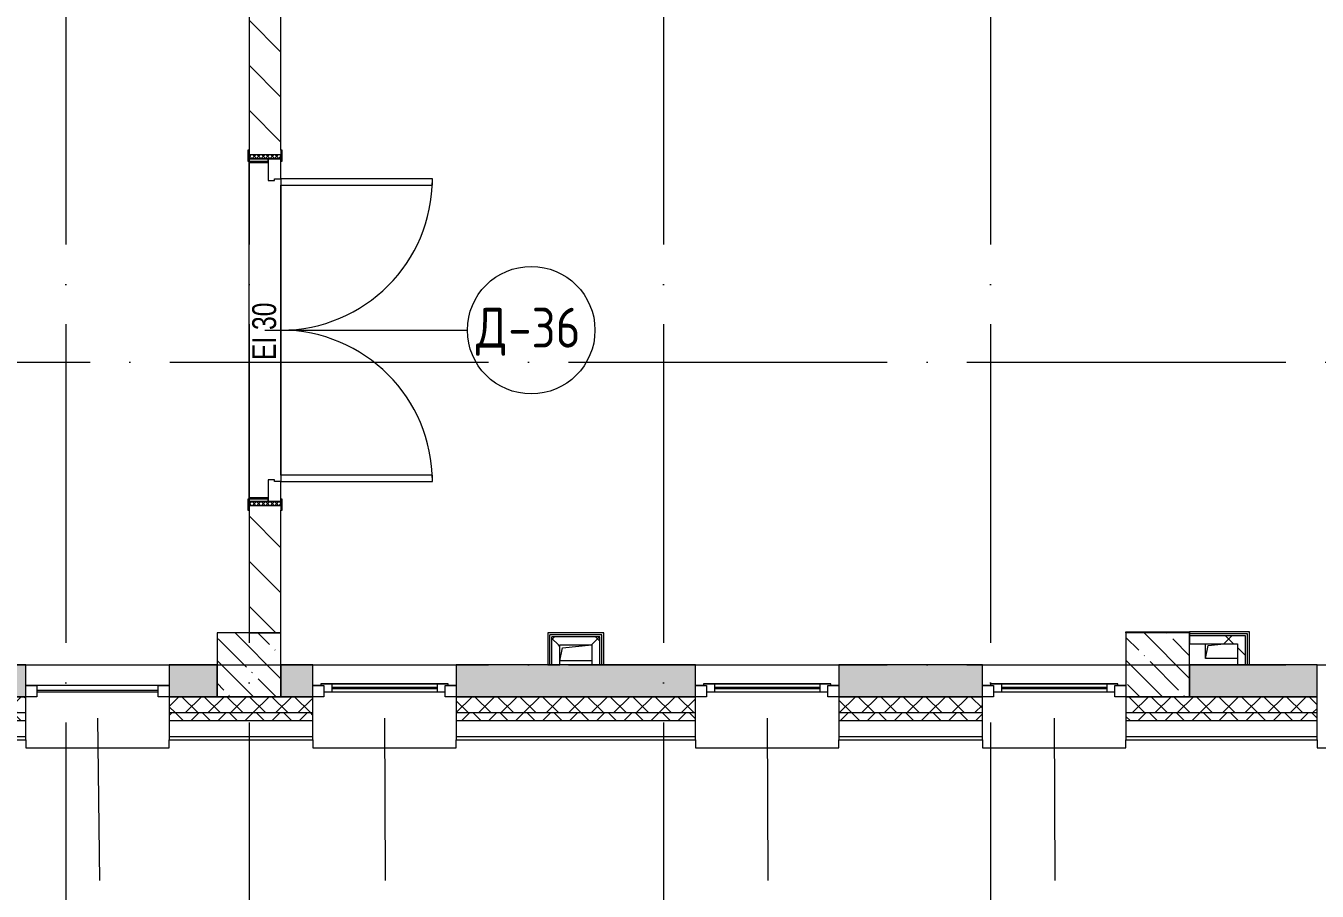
# Model space of a CAD drawing. Header units: millimetres. Extents: x -68946 to 690821, y -552984 to 293768.
# Drawn here: x 93838 to 101938, y 25005 to 30435 of the extents above; entities that cross this region are included whole.
import ezdxf

# ---------------------------------------------------------------- set-up
doc = ezdxf.new("R2010")
doc.units = ezdxf.units.MM
doc.linetypes.add('ADSK_Линия сетки', pattern=[2500, 2000, -250, 0, -250])
for name, color, linetype, lineweight in [('A-DETL-GENF-OTLN', 250, 'Continuous', 5), ('A-DOOR-____-IDEN', 250, 'Continuous', 9), ('A-DOOR-____-MCUT', 250, 'Continuous', 5), ('A-DOOR-____-OTLN', 250, 'Continuous', 5), ('A-DOOR-FRAM-MCUT', 250, 'Continuous', 5), ('A-DOOR-FRAM-OTLN', 250, 'Continuous', 5), ('A-FLOR-____-OTLN', 250, 'Continuous', 9), ('A-GLAZ-____-IDEN', 250, 'Continuous', 9), ('A-GLAZ-____-MCUT', 250, 'Continuous', 9), ('A-GLAZ-____-OTLN', 250, 'Continuous', 5), ('A-WALL-____-MCUT', 250, 'Continuous', 13), ('A-WALL-____-PATT', 250, 'Continuous', 13), ('A-WALL-FNSH-MCUT', 250, 'Continuous', 13), ('I-WALL-____-OTLN', 250, 'Continuous', 9), ('S-COLS-____-MCUT', 250, 'Continuous', 25), ('S-COLS-____-OTLN', 250, 'Continuous', 9), ('S-GRID-____-OTLN', 250, 'Continuous', 9)]:
    doc.layers.add(name, color=color, linetype=linetype, lineweight=lineweight)
doc.styles.add('Arial Narrow', font='ARIALN.TTF', dxfattribs={"width": 0.9, "height": 150})
doc.styles.add('GOST Common_1', font='', dxfattribs={"width": 0.9, "height": 250})
doc.styles.get('GOST Common_1').set_extended_font_data('GOST Common')
pattern_1 = [(135, (12287.91, -0.0006), (-142.5612, -142.5612), []), (135, (12430.48, -0.0006), (-142.5612, -142.5612), [252.016, -50.403, 3.353, -47.05])]
pattern_2 = [(45, (12287.91, -0.0006), (-141.42136, 141.42136), []), (135, (12287.91, -0.0006), (-141.42136, -141.42136), [])]

# ---------------------------------------------------------------- blocks, each defined once
blk = doc.blocks.new('Дверь_СКБ_2Ст_Внутренняя1 - Н_ВВ-14_2200x2600h_Инвентарные-42571459-АР1_Маркировочный план 1 этажа С2и3')
at = {"layer": 'A-DOOR-____-OTLN'}
h = blk.add_hatch(dxfattribs=at)
h.set_pattern_fill('FP_6', color=256, style=0, pattern_type=2)
h.set_pattern_definition([(135, (1201.41, 164.685), (-14.1421, -14.1421), []), (225, (1201.41, 164.685), (14.1421, -14.1421), [])])
h.paths.add_polyline_path([(1112.5, 20), (1112.5, 100), (1087.5, 100), (1087.5, -100), (1112.5, -100)])
at = {"layer": 'A-DOOR-FRAM-OTLN'}
h = blk.add_hatch(dxfattribs=at)
h.set_pattern_fill('FP_7', color=256, style=0, pattern_type=2)
h.set_pattern_definition([(45, (-921.384, 164.685), (-14.1421, 14.1421), []), (135, (-921.384, 164.685), (-14.1421, -14.1421), [])])
h.paths.add_polyline_path([(-1062.5, 20), (-1062.5, 100), (-1087.5, 100), (-1087.5, -100), (-1062.5, -100)])
at = {"layer": 'A-DOOR-____-MCUT'}
for p, q in [((-937.5, 1050), (-937.5, 100)), ((-897.5, 1050), (-937.5, 1050)), ((-897.5, 100), (-897.5, 1050)), ((962.5, 1050), (922.5, 1050)), ((922.5, 1050), (922.5, 100)), ((962.5, 100), (962.5, 1050)), ((-937.5, 100), (-897.5, 100)), ((922.5, 100), (962.5, 100))]:
    blk.add_line(p, q, dxfattribs=at)
at = {"layer": 'A-DOOR-____-OTLN'}
for centre, start, end in [((-937.5, 100), 0, 90), ((962.5, 100), 90, 180)]:
    blk.add_arc(centre, 950, start, end, dxfattribs=at)
at = {"layer": 'A-DOOR-FRAM-MCUT'}
for p, q in [((-1047.5, 108), (-1117.5, 108)), ((-1117.5, 108), (-1117.5, 100)), ((-1117.5, 100), (-1047.5, 100)), ((-1062.5, 100), (-1087.5, 100)), ((-1087.5, 100), (-1087.5, -100)), ((-937.5, 100), (-1062.5, 100)), ((-1062.5, 100), (-1062.5, 20)), ((-1062.5, -100), (-1062.5, 100)), ((-1047.5, 100), (-1062.5, 100)), ((-1062.5, 100), (-1062.5, 99)), ((-1062.5, 99), (-1047.5, 99)), ((-1047.5, 100), (-1047.5, 108)), ((-1047.5, 99), (-1047.5, 100)), ((-937.5, 60), (-937.5, 100)), ((962.5, 100), (962.5, 60)), ((1087.5, 100), (962.5, 100)), ((1142.5, 108), (1072.5, 108)), ((1072.5, 108), (1072.5, 100)), ((1087.5, 100), (1072.5, 100)), ((1072.5, 100), (1072.5, 99)), ((1072.5, 100), (1142.5, 100)), ((1072.5, 99), (1087.5, 99)), ((1087.5, 20), (1087.5, 100)), ((1112.5, 100), (1087.5, 100)), ((1087.5, 100), (1087.5, -100)), ((1087.5, 99), (1087.5, 100)), ((1112.5, -100), (1112.5, 100)), ((1142.5, 100), (1142.5, 108)), ((-1062.5, 20), (-927.5, 20)), ((-1047.5, 20), (-1062.5, 20)), ((-1062.5, 20), (-1062.5, -100)), ((-1047.5, -100), (-1047.5, 20)), ((-927.5, 60), (-937.5, 60)), ((-927.5, 20), (-927.5, 60)), ((962.5, 60), (952.5, 60)), ((952.5, 60), (952.5, 20)), ((952.5, 20), (1087.5, 20)), ((1087.5, 20), (1072.5, 20)), ((1072.5, 20), (1072.5, -100)), ((1087.5, -100), (1087.5, 20)), ((-1047.5, -100), (-1117.5, -100)), ((-1117.5, -100), (-1117.5, -108)), ((-1117.5, -108), (-1047.5, -108)), ((-1087.5, -100), (-1062.5, -100)), ((-1062.5, -100), (-1047.5, -100)), ((-1047.5, -108), (-1047.5, -100)), ((1072.5, -100), (1087.5, -100)), ((1142.5, -100), (1072.5, -100)), ((1072.5, -100), (1072.5, -108)), ((1072.5, -108), (1142.5, -108)), ((1087.5, -100), (1112.5, -100)), ((1142.5, -108), (1142.5, -100))]:
    blk.add_line(p, q, dxfattribs=at)
blk = doc.blocks.new('Окно_СКБ_1Ст1 - 120_Окно_СКБ_1Ст_900_ОКп7_E30-37601759-АР1_Маркировочный план 1 этажа С2и3')
at = {"layer": 'A-GLAZ-____-MCUT'}
for p, q in [((-450, -195), (-450, -125)), ((-450, -125), (-380, -125)), ((-380, -125), (-380, -195)), ((380, -195), (380, -125)), ((380, -125), (450, -125)), ((450, -125), (450, -195)), ((-380, -195), (-450, -195)), ((450, -195), (380, -195))]:
    blk.add_line(p, q, dxfattribs=at)
at = {"layer": 'A-GLAZ-____-MCUT', "lineweight": 5}
for p, q in [((380, -155), (-380, -155)), ((380, -165), (-380, -165))]:
    blk.add_line(p, q, dxfattribs=at)
at = {"layer": 'A-GLAZ-____-OTLN'}
blk.add_line((-450, -195), (450, -195), dxfattribs=at)
blk = doc.blocks.new('Окно_СКБ_1Ст1 - 120_Окно_СКБ_1Ст_900_ОК7Л-29020579-АР1_Маркировочный план 1 этажа С2и3')
at = {"layer": 'A-GLAZ-____-MCUT'}
for p, q in [((-450, -195), (-450, -125)), ((-450, -125), (-380, -125)), ((-380, -125), (-380, -195)), ((380, -155), (-380, -155)), ((-380, -155), (-380, -195)), ((-330, -205), (-330, -155)), ((330, -205), (330, -155)), ((380, -195), (380, -125)), ((380, -125), (450, -125)), ((380, -195), (380, -155)), ((450, -125), (450, -195)), ((-380, -195), (-450, -195)), ((-380, -195), (-400, -195)), ((-400, -195), (-400, -205)), ((-400, -205), (400, -205)), ((400, -205), (-400, -205)), ((450, -195), (380, -195)), ((400, -195), (380, -195)), ((400, -205), (400, -195))]:
    blk.add_line(p, q, dxfattribs=at)
at = {"layer": 'A-GLAZ-____-MCUT', "lineweight": 5}
for p, q in [((-330, -175), (330, -175)), ((330, -185), (-330, -185))]:
    blk.add_line(p, q, dxfattribs=at)
at = {"layer": 'A-GLAZ-____-OTLN'}
for p, q in [((-450, -195), (-400, -195)), ((400, -195), (450, -195))]:
    blk.add_line(p, q, dxfattribs=at)
blk = doc.blocks.new('Окно_СКБ_1Ст1 - 120_Окно_СКБ_1Ст_900_ОК7Л-V29-АР1_Маркировочный план 1 этажа С2и3')
at = {"layer": 'A-GLAZ-____-MCUT'}
for p, q in [((-450, -195), (-450, -125)), ((-450, -125), (-380, -125)), ((-380, -125), (-380, -195)), ((380, -155), (-380, -155)), ((-380, -155), (-380, -195)), ((-330, -205), (-330, -155)), ((330, -205), (330, -155)), ((380, -195), (380, -125)), ((380, -125), (450, -125)), ((380, -195), (380, -155)), ((450, -125), (450, -195)), ((-380, -195), (-450, -195)), ((-380, -195), (-400, -195)), ((-400, -195), (-400, -205)), ((-400, -205), (400, -205)), ((400, -205), (-400, -205)), ((450, -195), (380, -195)), ((400, -195), (380, -195)), ((400, -205), (400, -195))]:
    blk.add_line(p, q, dxfattribs=at)
at = {"layer": 'A-GLAZ-____-MCUT', "lineweight": 5}
for p, q in [((-330, -175), (330, -175)), ((330, -185), (-330, -185))]:
    blk.add_line(p, q, dxfattribs=at)
at = {"layer": 'A-GLAZ-____-OTLN'}
for p, q in [((-450, -195), (-400, -195)), ((400, -195), (450, -195))]:
    blk.add_line(p, q, dxfattribs=at)
blk = doc.blocks.new('WNW_Отлив1 - Отлив_металлический 2-28596055-АР1_Маркировочный план 1 этажа С2и3')
at = {"layer": 'A-GLAZ-____-OTLN'}
for p, q in [((450, 320), (-450, 320)), ((-450, 320), (-450, 270)), ((450, 270), (450, 320))]:
    blk.add_line(p, q, dxfattribs=at)
blk = doc.blocks.new('_Wn_-As_OpeningMEP_floor__Rectangular - _Wn_-As_OpeningMEP_floor__Rectangular-V88-АР1_Маркировочный план 1 этажа С2и3')
at = {"layer": 'A-DETL-GENF-OTLN', "lineweight": 5}
for p, q in [((-100, 0), (-82.3, 82.3)), ((-82.3, 82.3), (17.7, 92))]:
    blk.add_line(p, q, dxfattribs=at)
blk = doc.blocks.new('_Wn_-As_OpeningMEP_floor__Rectangular - _Wn_-As_OpeningMEP_floor__Rectangular-34852155-АР1_Маркировочный план 1 этажа С2и3')
at = {"layer": 'A-DETL-GENF-OTLN', "lineweight": 5}
for p, q in [((-100, 0), (-82.3, 82.3)), ((-82.3, 82.3), (100, 100))]:
    blk.add_line(p, q, dxfattribs=at)
blk = doc.blocks.new('ADSK_Марка_Дверь - Типоразмер_ADSK_Марка-30565456-АР1_Маркировочный план 1 этажа С2и3')
at = {"layer": 'A-DOOR-____-IDEN'}
blk.add_circle((0, 0), 4, dxfattribs=at)

msp = doc.modelspace()

# ---------------------------------------------------------------- hatches: boundary and pattern name
at = {"layer": 'A-WALL-____-PATT', "lineweight": 15, "true_color": 0x000000}
h = msp.add_hatch(dxfattribs=at)
h.set_pattern_fill('FP_2', color=18, style=0, pattern_type=2)
h.set_pattern_definition([(135, (12287.91, -0.0006), (-141.42136, -141.42136), [])])
h.paths.add_polyline_path([(95437.8919, 26624.9994), (95437.8919, 27424.9994), (95237.8919, 27424.9994), (95237.8919, 26624.9994)])
h.paths.add_polyline_path([(95237.8919, 29624.9994), (95437.8919, 29624.9994), (95437.8919, 35574.9994), (95237.8919, 35574.9994), (95237.8919, 29654.9994)])
h = msp.add_hatch(dxfattribs=at)
h.set_pattern_fill('FP_83', color=18, style=0, pattern_type=2)
h.set_pattern_definition(pattern_2)
h.paths.add_polyline_path([(97437.4655, 26549.9994), (97437.4655, 26599.9994), (97137.4655, 26599.9994), (97137.4655, 26549.9994), (97387.4655, 26549.9994)])
h = msp.add_hatch(dxfattribs=at)
h.set_pattern_fill('FP_83', color=18, style=0, pattern_type=2)
h.set_pattern_definition(pattern_2)
h.paths.add_polyline_path([(101237.9001, 26557), (101487.4661, 26557), (101487.4661, 26607), (101137.9138, 26607), (101137.9138, 26557), (101237.4661, 26557)])
h = msp.add_hatch(dxfattribs=at)
h.set_pattern_fill('FP_83', color=18, style=0, pattern_type=2)
h.set_pattern_definition(pattern_2)
h.paths.add_polyline_path([(97137.4655, 26425), (97187.4655, 26425), (97187.4655, 26549.9994), (97137.4655, 26548.8366), (97137.4655, 26445.8436)])
h = msp.add_hatch(dxfattribs=at)
h.set_pattern_fill('FP_83', color=18, style=0, pattern_type=2)
h.set_pattern_definition(pattern_2)
h.paths.add_polyline_path([(101448.1003, 26425), (101487.4661, 26425), (101487.4661, 26557), (101437.4661, 26557), (101437.4661, 26425)])
h = msp.add_hatch(dxfattribs=at)
h.set_pattern_fill('FP_3', color=18, style=0, pattern_type=2)
h.set_pattern_definition([(50, (12287.9, -0.0006), (364.3679, -31.8783), [38.1, -419.1]), (355, (12287.9, -0.0006), (-70.4859, 382.1133), [30.48, -335.28]), (100.451, (12318.28, -2.66), (293.885, 350.2334), [32.38, -356.18]), (46.184, (12287.9, 101.6), (542.1585, -84.0858), [57.15, -628.65]), (96.636, (12333.1, 94.6), (474.805, 494.8554), [48.57, -534.27]), (351.184, (12287.9, 101.6), (474.8102, 494.85), [45.72, -502.92]), (21, (12338.7, 76.2), (303.2285, -204.5305), [38.1, -419.1]), (326, (12338.7, 76.2), (123.6039, 368.376), [30.48, -335.28]), (71.451, (12364, 59.16), (426.8341, 163.8427), [32.38, -356.18]), (37.5, (12287.91, -0.0006), (6.17665, 169.11015), [16.764, -314.452, 16.764, -323.596, -336.55]), (37.5, (12287.91, -0.0006), (6.17665, 169.11015), [-671.576, 16.764, -319.786]), (7.5, (12287.91, -0.0006), (133.63888, 200.3615), [16.764, -177.292, 16.764, -306.832, -128.27]), (7.5, (12287.91, -0.0006), (133.63888, 200.3615), [-517.652, 16.764, -111.506]), (327.5, (12174.63, -0.0006), (271.18182, -11.45836), [16.764, -110.236, 16.764, -379.476, -525.78]), (327.5, (12174.63, -0.0006), (271.18182, -11.45836), [-523.24, 16.764, -509.016]), (317.5, (12123.83, -0.0006), (296.2585, 50.85285), [16.764, -148.336, 16.764, -246.38, -373.38]), (317.5, (12123.83, -0.0006), (296.2585, 50.85285), [-428.244, 16.764, -356.616])])
h.paths.add_polyline_path([(112437.9138, 26225), (113447.9138, 26225.0597), (113447.9138, 26425), (112437.9138, 26425), (112437.9138, 26225.0597)])
h.paths.add_polyline_path([(111239.8528, 26225), (111537.9138, 26225.0597), (111537.9138, 26425), (110637.9138, 26425), (110637.9138, 26225)])
h.paths.add_polyline_path([(107637.9138, 26225), (107637.9138, 26425), (106737.9138, 26425), (106737.9138, 26225), (107138.9863, 26225)])
h.paths.add_polyline_path([(105772.0308, 26225), (105837.9138, 26225.0597), (105837.9138, 26425), (105037.8919, 26425), (105037.8919, 26225)])
h.paths.add_polyline_path([(101937.9138, 26225), (101937.9138, 26425), (101137.8919, 26425), (101137.8919, 26225), (101671.1643, 26225)])
h.paths.add_polyline_path([(103108.8499, 26225), (103737.9138, 26225.0597), (103737.9138, 26425), (102837.9138, 26425), (102837.9138, 26225), (103038.1198, 26225)])
h.paths.add_polyline_path([(98937.9138, 26225), (99837.9138, 26225.0597), (99837.9138, 26425), (98937.9138, 26425), (98937.9138, 26225.0597)])
h.paths.add_polyline_path([(98037.9138, 26225), (98037.9138, 26425), (96537.9138, 26425), (96537.9138, 26225), (97570.2978, 26225)])
h.paths.add_polyline_path([(92587.8919, 26225), (93837.9138, 26225.0597), (93837.9138, 26425), (92587.8919, 26425), (92588.0037, 26225.0597)])
h.paths.add_polyline_path([(108787.8919, 26225.0597), (108787.8919, 26425), (108537.9138, 26425), (108537.9884, 26225.0597)])
h.paths.add_polyline_path([(109737.9138, 26225.0597), (109737.9138, 26425), (109187.8919, 26425), (109188.056, 26225.0597)])
h.paths.add_polyline_path([(94737.9138, 26225.0597), (95037.8919, 26225.0597), (95037.8919, 26425), (94737.9138, 26425), (94737.9138, 26405.955)])
h.paths.add_polyline_path([(95637.9138, 26225.0597), (95637.9138, 26425), (95437.8919, 26425), (95437.8919, 26225.0597), (95637.8542, 26225.0597)])
h = msp.add_hatch(dxfattribs=at)
h.set_pattern_fill('FP_52', color=18, style=0, pattern_type=2)
h.set_pattern_definition([(45, (12287.91, -0.0006), (-70.71068, 70.71068), []), (135, (12287.91, -0.0006), (-70.71068, -70.71068), [])])
h.paths.add_polyline_path([(116717.9144, 26125.0597), (116987.8919, 26125.0597), (116987.8548, 26225), (116717.8919, 26225), (116717.8919, 26223.0597), (116754.8919, 26223.0597), (116754.8919, 26215.0597), (116717.8919, 26215.0597), (116717.8919, 26125.0597)])
h.paths.add_polyline_path([(115377.8919, 26125.0597), (115617.8919, 26125.0597), (115617.8919, 26215.0597), (115580.8919, 26215.0597), (115580.8919, 26223.0597), (115617.8919, 26223.0597), (115617.8203, 26225), (115377.8919, 26225), (115377.8919, 26223.0597), (115414.8919, 26223.0597), (115414.8919, 26215.0597), (115377.8919, 26215.0597), (115377.8919, 26135.5435)])
h.paths.add_polyline_path([(113647.8919, 26125.0597), (113647.8919, 26215.0597), (113610.8919, 26215.0597), (113610.8919, 26223.0597), (113647.8919, 26223.0597), (113647.8851, 26225.0597), (112437.9138, 26225), (112437.9138, 26125.0597), (113447.9138, 26125.0597)])
h.paths.add_polyline_path([(107138.9863, 26125.0597), (107637.9138, 26125.0597), (107637.3768, 26225), (106737.9138, 26225), (106737.9138, 26125.0597)])
h.paths.add_polyline_path([(109737.9138, 26125.0597), (109737.9138, 26225.0597), (108537.9138, 26225), (108537.9138, 26125.0597)])
h.paths.add_polyline_path([(110637.9138, 26125.0597), (111537.9138, 26125.0597), (111537.3768, 26225), (110637.9138, 26225), (110637.9138, 26187.1895)])
h.paths.add_polyline_path([(105772.0308, 26125.0597), (105837.9138, 26125.0597), (105837.1978, 26225), (104637.9138, 26225), (104637.9138, 26125.0597), (105699.7438, 26125.0597)])
h.paths.add_polyline_path([(103038.1198, 26125.0597), (103737.9138, 26125.0597), (103737.3768, 26225), (102837.9138, 26225), (102837.9138, 26125.0597)])
h.paths.add_polyline_path([(101671.1643, 26125.0597), (101937.9138, 26125.0597), (101937.1978, 26225), (100737.9138, 26225), (100737.9138, 26125.0597), (101137.8919, 26125.0597)])
h.paths.add_polyline_path([(98937.9138, 26125.0597), (99837.9138, 26125.0597), (99837.3768, 26225), (98937.9138, 26225)])
h.paths.add_polyline_path([(97570.2978, 26125.0597), (98037.9138, 26125.0597), (98037.9138, 26225), (96537.9138, 26225), (96537.9138, 26125.0597)])
h.paths.add_polyline_path([(93837.9138, 26125.0597), (93836.9293, 26225), (92187.8919, 26224.9994), (92187.8919, 26125.0597), (93469.4313, 26125.0597)])
h.paths.add_polyline_path([(95437.8919, 26125.0597), (95637.9138, 26125.0597), (95637.9138, 26225.0597), (94737.9138, 26225), (94737.9138, 26125.0597), (94836.3868, 26125.0597)])
h.paths.add_polyline_path([(88001.6092, 26125.0597), (88137.8919, 26125.0597), (88137.5273, 26225), (87757.9138, 26225), (87757.9138, 26125.0597)])
h.paths.add_polyline_path([(86487.9138, 26125.0597), (87157.9138, 26125.0597), (87157.9138, 26224.9994), (86487.9138, 26225)])
h = msp.add_hatch(dxfattribs=at)
h.set_pattern_fill('FP_53', color=18, style=0, pattern_type=2)
h.set_pattern_definition([(135, (12287.91, -0.0006), (-84.85281, -84.85281), []), (225, (12287.91, -0.0006), (84.85281, -84.85281), [])])
h.paths.add_polyline_path([(115377.8919, 26075.0597), (115617.8919, 26075.0597), (115617.8919, 26125.0597), (115377.8919, 26125.0597), (115377.8919, 26115.0597)])
h.paths.add_polyline_path([(116837.9144, 26075.0597), (116887.9144, 26075.0597), (116887.9144, 26125.0597), (116717.8919, 26125.0597), (116717.9144, 26075.0597), (116737.9144, 26075.0597)])
h.paths.add_polyline_path([(113647.8919, 26075.0597), (113647.8919, 26125.0597), (112437.9138, 26125.0597), (112437.9138, 26075.0597), (113447.9138, 26075.0597)])
h.paths.add_polyline_path([(111537.9138, 26075.0597), (111537.9138, 26125.0597), (110637.9138, 26125.0597), (110637.9138, 26075.0597), (111239.8528, 26075.0597)])
h.paths.add_polyline_path([(108537.9138, 26075.0597), (109737.9138, 26075.0597), (109737.9138, 26125.0597), (108537.9138, 26125.0597)])
h.paths.add_polyline_path([(107637.9138, 26075.0597), (107637.9138, 26125.0597), (106737.9138, 26125.0597), (106737.9138, 26075.0597), (107138.9863, 26075.0597)])
h.paths.add_polyline_path([(105772.0308, 26075.0597), (105837.9138, 26075.0597), (105837.9138, 26125.0597), (104637.9138, 26125.0597), (104637.9138, 26075.0597)])
h.paths.add_polyline_path([(103038.1198, 26075.0597), (103737.9138, 26075.0597), (103737.9138, 26125.0597), (102837.9138, 26125.0597), (102837.9138, 26075.0597)])
h.paths.add_polyline_path([(101725.6697, 26075.0597), (101937.9138, 26075.0597), (101937.9138, 26125.0597), (100737.9138, 26125.0597), (100737.9138, 26075.0597), (101671.1643, 26075.0597)])
h.paths.add_polyline_path([(99837.9138, 26075.0597), (99837.9138, 26125.0597), (98937.9138, 26125.0597), (98937.9138, 26075.0597)])
h.paths.add_polyline_path([(97570.2978, 26075.0597), (98037.9138, 26075.0597), (98037.9138, 26125.0597), (96537.9138, 26125.0597), (96537.9138, 26075.0597)])
h.paths.add_polyline_path([(95437.8919, 26075.0597), (95637.9138, 26075.0597), (95637.9138, 26125.0597), (94737.9138, 26125.0597), (94737.9138, 26075.0597), (94836.3868, 26075.0597)])
h.paths.add_polyline_path([(92187.8919, 26075.0597), (93837.9138, 26075.0597), (93837.9138, 26125.0597), (92187.8919, 26125.0597)])
h.paths.add_polyline_path([(86634.6537, 26075.0597), (87157.9138, 26075.0597), (87157.9138, 26125.0597), (86487.9138, 26125.0597), (86487.9138, 26075.0597)])
h.paths.add_polyline_path([(88001.6092, 26075.0597), (88137.8919, 26075.0597), (88137.8919, 26125.0597), (87757.9138, 26125.0597), (87757.9138, 26075.0597)])
at = {"layer": 'S-COLS-____-OTLN', "lineweight": 5, "true_color": 0x000000}
h = msp.add_hatch(dxfattribs=at)
h.set_pattern_fill('FP_1', color=18, style=0, pattern_type=2)
h.set_pattern_definition(pattern_1)
h.paths.add_polyline_path([(95037.8919, 26225.0597), (95437.8919, 26225.0597), (95437.8919, 26624.9994), (95037.8919, 26624.9994), (95037.8919, 26410.9416)])
h = msp.add_hatch(dxfattribs=at)
h.set_pattern_fill('FP_1', color=18, style=0, pattern_type=2)
h.set_pattern_definition(pattern_1)
h.paths.add_polyline_path([(100737.8919, 26224.9994), (101137.8919, 26225.0597), (101137.8919, 26624.9994), (100737.8919, 26624.9994), (100737.8919, 26225.0597)])

# ---------------------------------------------------------------- linework, layer by layer
at = {"layer": 'A-DOOR-____-IDEN', "color": 18, "true_color": 0x000000}
msp.add_line((95337.8919, 28524.9994), (96607.8919, 28524.9994), dxfattribs=at)
at = {"layer": 'A-FLOR-____-OTLN', "color": 18, "lineweight": 5, "true_color": 0x000000}
for p, q in [((95237.881, 29574.9994), (95237.881, 29584.9994)), ((95357.8919, 29574.9994), (95237.881, 29574.9994)), ((95437.8919, 27614.9994), (95437.8919, 29434.9994)), ((95237.881, 27464.9994), (95237.881, 27474.9994)), ((95237.881, 27474.9994), (95357.8919, 27474.9994)), ((100737.9138, 26624.9994), (100737.9138, 26632)), ((100737.9138, 26632), (101137.9138, 26632)), ((101237.4661, 26465), (101237.4661, 26557)), ((97387.4655, 26449.9994), (97187.4655, 26449.9994)), ((101437.4661, 26465), (101237.4661, 26465))]:
    msp.add_line(p, q, dxfattribs=at)
at = {"layer": 'A-GLAZ-____-IDEN', "color": 18, "lineweight": 15, "true_color": 0x000000}
for p, q in [((94287.9138, 26090.0597), (94299.8544, 25071.1457)), ((96087.9138, 26090.0597), (96092.4156, 25071.1457)), ((98487.9138, 26090.0597), (98492.4156, 25071.1457)), ((100287.9138, 26090.0597), (100292.4156, 25071.1457))]:
    msp.add_line(p, q, dxfattribs=at)
at = {"layer": 'A-WALL-____-MCUT', "color": 18, "lineweight": 15, "true_color": 0x000000}
for p, q in [((95237.8919, 35574.9994), (95237.8919, 29654.9994)), ((95437.8919, 29654.9994), (95437.8919, 35574.9994)), ((95237.8919, 27394.9994), (95237.8919, 26624.9994)), ((95437.8919, 26624.9994), (95437.8919, 27394.9994)), ((95237.8919, 26624.9994), (95437.8919, 26624.9994)), ((97449.9655, 26612.4994), (97124.9655, 26612.4994)), ((97124.9655, 26425), (97124.9655, 26612.4994)), ((97437.4655, 26599.9994), (97137.4655, 26599.9994)), ((97137.4655, 26425), (97137.4655, 26599.9994)), ((97437.4655, 26425), (97437.4655, 26599.9994)), ((97449.9655, 26425), (97449.9655, 26612.4994)), ((101499.9661, 26619.5), (101137.9138, 26619.5)), ((101137.9138, 26607), (101137.9138, 26557)), ((101487.4661, 26607), (101137.9138, 26607)), ((101487.4661, 26425), (101487.4661, 26607)), ((101499.9661, 26425), (101499.9661, 26619.5)), ((97187.4655, 26549.9994), (97387.4655, 26549.9994)), ((97187.4655, 26425), (97187.4655, 26549.9994)), ((97387.4655, 26549.9994), (97387.4655, 26425)), ((101137.9138, 26557), (101437.4661, 26557)), ((101437.4661, 26557), (101437.4661, 26425)), ((93837.9138, 26425), (92937.4655, 26425)), ((93837.9138, 26225), (93837.9138, 26425)), ((95037.8919, 26425), (94737.9138, 26425)), ((94737.9138, 26425), (94737.9138, 26225)), ((95037.8919, 26225), (95037.8919, 26425)), ((95637.9138, 26425), (95437.8919, 26425)), ((95437.8919, 26425), (95437.8919, 26225)), ((95637.9138, 26225), (95637.9138, 26425)), ((98037.9138, 26425), (96537.9138, 26425)), ((96537.9138, 26425), (96537.9138, 26225)), ((97137.4655, 26425), (97187.4655, 26425)), ((97387.4655, 26425), (97437.4655, 26425)), ((98037.9138, 26225), (98037.9138, 26425)), ((99837.9138, 26425), (98937.9138, 26425)), ((98937.9138, 26425), (98937.9138, 26225)), ((99837.9138, 26225), (99837.9138, 26425)), ((101937.9138, 26425), (101137.8919, 26425)), ((101137.8919, 26425), (101137.8919, 26225)), ((101437.4661, 26425), (101487.4661, 26425)), ((101937.9138, 26225), (101937.9138, 26425)), ((93837.9138, 26225.0597), (92587.8919, 26225.0597)), ((92587.8919, 26225), (93837.9138, 26225)), ((93837.9138, 26125.0597), (93837.9138, 26225)), ((95637.9138, 26225.0597), (94737.9138, 26225.0597)), ((94737.9138, 26225), (94737.9138, 26125.0597)), ((94737.9138, 26225), (95037.8919, 26225)), ((95437.8919, 26225), (95637.9138, 26225)), ((95637.9138, 26125.0597), (95637.9138, 26225)), ((98037.9138, 26225.0597), (96537.9138, 26225.0597)), ((96537.9138, 26225), (96537.9138, 26125.0597)), ((96537.9138, 26225), (98037.9138, 26225)), ((98037.9138, 26125.0597), (98037.9138, 26225)), ((99837.9138, 26225.0597), (98937.9138, 26225.0597)), ((98937.9138, 26225), (98937.9138, 26125.0597)), ((98937.9138, 26225), (99837.9138, 26225)), ((99837.9138, 26125.0597), (99837.9138, 26225)), ((101937.9138, 26225.0597), (100737.9138, 26225.0597)), ((100737.9138, 26225.0597), (100737.9138, 26125.0597)), ((101137.8919, 26225), (101937.9138, 26225)), ((101937.9138, 26125.0597), (101937.9138, 26225)), ((92187.8919, 26125.0597), (93837.9138, 26125.0597)), ((93837.9138, 26075.0597), (93837.9138, 26125.0597)), ((94737.9138, 26125.0597), (94737.9138, 26075.0597)), ((94737.9138, 26125.0597), (95637.9138, 26125.0597)), ((95637.9138, 26075.0597), (95637.9138, 26125.0597)), ((96537.9138, 26125.0597), (96537.9138, 26075.0597)), ((96537.9138, 26125.0597), (98037.9138, 26125.0597)), ((98037.9138, 26075.0597), (98037.9138, 26125.0597)), ((98937.9138, 26125.0597), (98937.9138, 26075.0597)), ((98937.9138, 26125.0597), (99837.9138, 26125.0597)), ((99837.9138, 26075.0597), (99837.9138, 26125.0597)), ((100737.9138, 26125.0597), (100737.9138, 26075.0597)), ((100737.9138, 26125.0597), (101937.9138, 26125.0597)), ((101937.9138, 26075.0597), (101937.9138, 26125.0597)), ((92187.8919, 26075.0597), (93837.9138, 26075.0597)), ((93837.9138, 25975.0597), (93837.9138, 26075.0597)), ((94737.9138, 26075.0597), (94737.9138, 25975.0597)), ((94737.9138, 26075.0597), (95637.9138, 26075.0597)), ((95637.9138, 25975.0597), (95637.9138, 26075.0597)), ((96537.9138, 26075.0597), (96537.9138, 25975.0597)), ((96537.9138, 26075.0597), (98037.9138, 26075.0597)), ((98037.9138, 25975.0597), (98037.9138, 26075.0597)), ((98937.9138, 26075.0597), (98937.9138, 25975.0597)), ((98937.9138, 26075.0597), (99837.9138, 26075.0597)), ((99837.9138, 25975.0597), (99837.9138, 26075.0597)), ((100737.9138, 26075.0597), (100737.9138, 25975.0597)), ((100737.9138, 26075.0597), (101937.9138, 26075.0597)), ((101937.9138, 25975.0597), (101937.9138, 26075.0597)), ((92187.8919, 25975.0597), (93837.9138, 25975.0597)), ((94737.9138, 25975.0597), (95637.9138, 25975.0597)), ((96537.9138, 25975.0597), (98037.9138, 25975.0597)), ((98937.9138, 25975.0597), (99837.9138, 25975.0597)), ((100737.9138, 25975.0597), (101937.9138, 25975.0597))]:
    msp.add_line(p, q, dxfattribs=at)
at = {"layer": 'A-WALL-FNSH-MCUT', "lineweight": 15}
for p, q in [((97462.4655, 26624.9994), (97112.4655, 26624.9994)), ((97112.4655, 26624.9994), (97112.4655, 26425)), ((97462.4655, 26425), (97462.4655, 26624.9994)), ((101512.4661, 26632), (101137.9138, 26632)), ((101137.9138, 26632), (101137.9138, 26607)), ((101512.4661, 26425), (101512.4661, 26632)), ((97112.4655, 26425), (97137.4655, 26425)), ((97437.4655, 26425), (97462.4655, 26425)), ((101487.4661, 26425), (101512.4661, 26425)), ((92187.8919, 25955.0597), (93837.9138, 25955.0597)), ((93837.9138, 25955.0597), (93837.9138, 25975.0597)), ((94737.9138, 25975.0597), (94737.9138, 25955.0597)), ((94737.9138, 25955.0597), (95637.9138, 25955.0597)), ((95637.9138, 25955.0597), (95637.9138, 25975.0597)), ((96537.9138, 25975.0597), (96537.9138, 25955.0597)), ((96537.9138, 25955.0597), (98037.9138, 25955.0597)), ((98037.9138, 25955.0597), (98037.9138, 25975.0597)), ((98937.9138, 25975.0597), (98937.9138, 25955.0597)), ((98937.9138, 25955.0597), (99837.9138, 25955.0597)), ((99837.9138, 25955.0597), (99837.9138, 25975.0597)), ((100737.9138, 25975.0597), (100737.9138, 25955.0597)), ((100737.9138, 25955.0597), (101937.9138, 25955.0597)), ((101937.9138, 25955.0597), (101937.9138, 25975.0597))]:
    msp.add_line(p, q, dxfattribs=at)
at = {"layer": 'I-WALL-____-OTLN', "color": 18, "lineweight": 15, "true_color": 0x000000}
for p, q in [((95237.8919, 27464.9994), (95237.8919, 29584.9994)), ((95437.8919, 29434.9994), (95437.8919, 27614.9994)), ((93837.9138, 26425), (94737.9138, 26425)), ((95637.9138, 26425), (96537.9138, 26425)), ((98037.9138, 26425), (98937.9138, 26425)), ((99837.9138, 26425), (100737.8919, 26425)), ((101937.9138, 26425), (102837.9138, 26425))]:
    msp.add_line(p, q, dxfattribs=at)
at = {"layer": 'S-COLS-____-MCUT', "color": 18, "lineweight": 5, "true_color": 0x000000}
for p, q in [((95237.8919, 26624.9994), (95037.8919, 26624.9994)), ((95037.8919, 26624.9994), (95037.8919, 26425)), ((95437.8919, 26425), (95437.8919, 26624.9994)), ((101137.8919, 26624.9994), (100737.8919, 26624.9994)), ((100737.8919, 26624.9994), (100737.8919, 26224.9994)), ((101137.8919, 26425), (101137.8919, 26624.9994)), ((95037.8919, 26224.9994), (95437.8919, 26224.9994)), ((100737.8919, 26224.9994), (101137.8919, 26224.9994))]:
    msp.add_line(p, q, dxfattribs=at)
at = {"layer": 'S-COLS-____-OTLN', "color": 18, "lineweight": 5, "true_color": 0x000000}
for p, q in [((95437.8919, 26624.9994), (95237.8919, 26624.9994)), ((95037.8919, 26425), (95037.8919, 26224.9994)), ((95437.8919, 26224.9994), (95437.8919, 26425)), ((101137.8919, 26224.9994), (101137.8919, 26425))]:
    msp.add_line(p, q, dxfattribs=at)
at = {"layer": 'S-GRID-____-OTLN', "color": 18, "linetype": 'ADSK_Линия сетки', "true_color": 0x000000}
for p, q in [((94087.9138, 61063.6538), (94087.9138, -2919.5356)), ((95237.9138, 61063.6538), (95237.9138, -2919.5356)), ((97837.9138, 61063.6538), (97837.9138, -2919.5356)), ((99887.9138, 61063.6538), (99887.9138, -2919.5356)), ((77240.3519, 28325), (168626.8279, 28325)), ((77240.3519, 26425), (168626.8279, 26425))]:
    msp.add_line(p, q, dxfattribs=at)

# ---------------------------------------------------------------- block references
at = {"layer": 'A-DOOR-____-IDEN', "color": 18, "true_color": 0x000000, "xscale": 99.99999999999993, "yscale": 99.99999999999993, "zscale": 99.99999999999993}
msp.add_blockref('ADSK_Марка_Дверь - Типоразмер_ADSK_Марка-30565456-АР1_Маркировочный план 1 этажа С2и3', (97007.8919, 28524.9994), dxfattribs=at)
at = {"layer": 'A-DOOR-____-OTLN', "color": 18, "true_color": 0x000000, "rotation": 269.9999999999999}
msp.add_blockref('Дверь_СКБ_2Ст_Внутренняя1 - Н_ВВ-14_2200x2600h_Инвентарные-42571459-АР1_Маркировочный план 1 этажа С2и3', (95337.8919, 28537.4994), dxfattribs=at)
at = {"layer": 'A-GLAZ-____-OTLN', "color": 18, "true_color": 0x000000}
for name, p in [('_Wn_-As_OpeningMEP_floor__Rectangular - _Wn_-As_OpeningMEP_floor__Rectangular-34852155-АР1_Маркировочный план 1 этажа С2и3', (97287.4655, 26449.9994)), ('_Wn_-As_OpeningMEP_floor__Rectangular - _Wn_-As_OpeningMEP_floor__Rectangular-V88-АР1_Маркировочный план 1 этажа С2и3', (101337.4661, 26465))]:
    msp.add_blockref(name, p, dxfattribs=at)
at = {"layer": 'A-GLAZ-____-OTLN', "color": 18, "true_color": 0x000000, "rotation": 180}
for name, p in [('Окно_СКБ_1Ст1 - 120_Окно_СКБ_1Ст_900_ОКп7_E30-37601759-АР1_Маркировочный план 1 этажа С2и3', (94287.9138, 26100.0597)), ('Окно_СКБ_1Ст1 - 120_Окно_СКБ_1Ст_900_ОК7Л-29020579-АР1_Маркировочный план 1 этажа С2и3', (96087.9138, 26100.0597)), ('Окно_СКБ_1Ст1 - 120_Окно_СКБ_1Ст_900_ОК7Л-29020579-АР1_Маркировочный план 1 этажа С2и3', (98487.9138, 26100.0597)), ('Окно_СКБ_1Ст1 - 120_Окно_СКБ_1Ст_900_ОК7Л-V29-АР1_Маркировочный план 1 этажа С2и3', (100287.9138, 26100.0597))]:
    msp.add_blockref(name, p, dxfattribs=at)
at = {"layer": 'A-GLAZ-____-OTLN', "color": 18, "lineweight": 15, "true_color": 0x000000, "rotation": 180}
for p in [(94287.9138, 26225.0597), (96087.9138, 26225.0597), (98487.9138, 26225.0597), (100287.9138, 26225.0597), (102387.9138, 26225.0597)]:
    msp.add_blockref('WNW_Отлив1 - Отлив_металлический 2-28596055-АР1_Маркировочный план 1 этажа С2и3', p, dxfattribs=at)

# ---------------------------------------------------------------- texts
at = {"layer": 'A-DOOR-____-IDEN', "color": 18, "true_color": 0x000000, "insert": (95257.7434, 28336.892), "char_height": 150, "width": 447.341625, "attachment_point": 1, "rotation": 90, "style": 'Arial Narrow'}
msp.add_mtext('EI 30', dxfattribs=at)
at = {"layer": 'A-DOOR-____-IDEN', "color": 18, "true_color": 0x000000, "char_height": 250, "attachment_point": 1, "style": 'GOST Common_1'}
for s, insert, width in [('\\fGOST Common|b0|i0|c204|p34|;\\W.9;Д', (96661.8345, 28665.45), 245.316375), ('-36', (96864.2408, 28665.45), 584.430187)]:
    msp.add_mtext(s, dxfattribs=dict(at, insert=insert, width=width))

doc.saveas('drawing.dxf')
